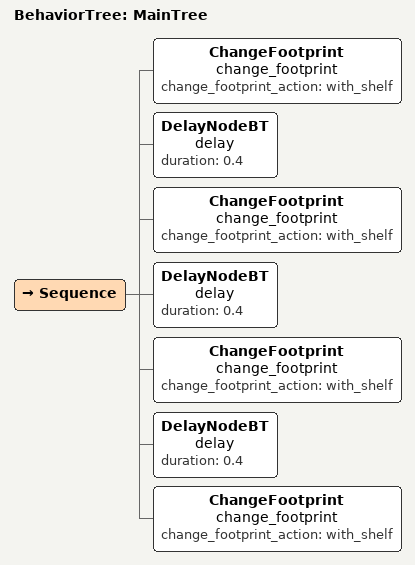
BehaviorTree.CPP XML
<root BTCPP_format="4">
    <BehaviorTree ID="MainTree">
        <Sequence>
            <!-- Change footprint without shelf-->
             <ChangeFootprint name="change_footprint"  change_footprint_action="with_shelf"/>
             <DelayNodeBT name="delay" duration= "0.4"/>
             <ChangeFootprint name="change_footprint"  change_footprint_action="with_shelf"/>
             <DelayNodeBT name="delay" duration= "0.4"/>
             <ChangeFootprint name="change_footprint"  change_footprint_action="with_shelf"/>
             <DelayNodeBT name="delay" duration= "0.4"/>
             <ChangeFootprint name="change_footprint"  change_footprint_action="with_shelf"/>
         </Sequence>
    </BehaviorTree>
</root>
